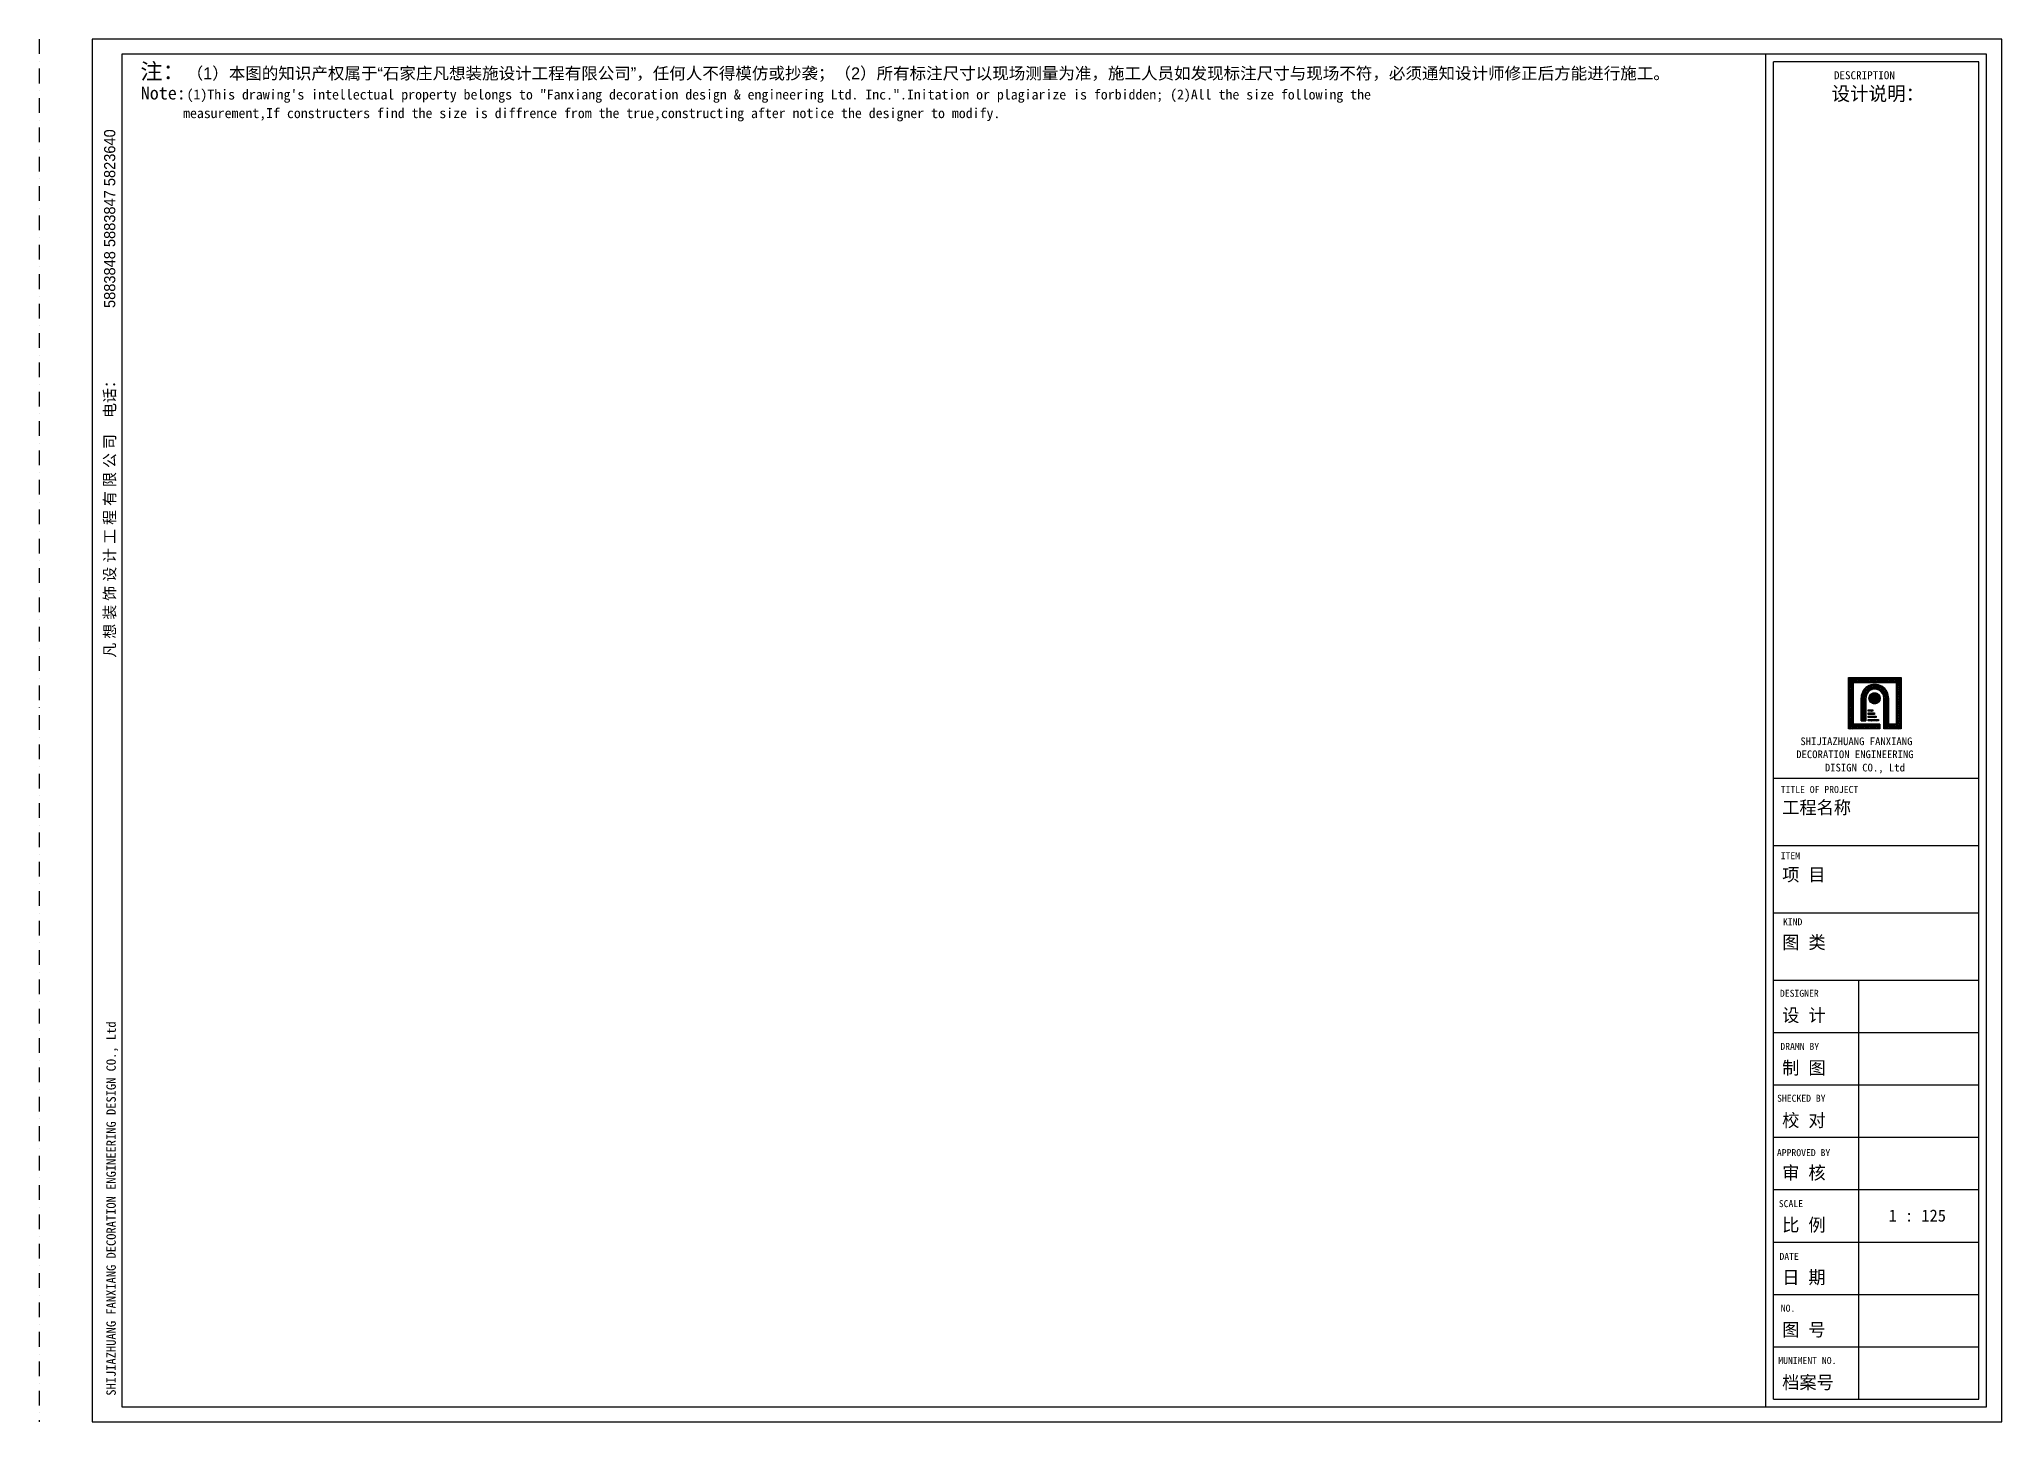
# Model space of a CAD drawing. Extents: x -845 to 50076, y -73 to 35787.
import ezdxf

# ---------------------------------------------------------------- set-up
doc = ezdxf.new("R2010")
doc.units = 0
doc.header["$MEASUREMENT"] = 0
doc.linetypes.add('DASHDOTX2', pattern=[50.8, 25.4, -12.7, 0, -12.7])
doc.layers.get('0').update_dxf_attribs({"linetype": 'CONTINUOUS'})
doc.layers.add('LAYER2', color=2, linetype='CONTINUOUS')
doc.styles.add('STYLE1', font='FZFSJW.TTF', dxfattribs={"height": 50})

msp = doc.modelspace()

# ---------------------------------------------------------------- hatches: boundary and pattern name
h = msp.add_hatch()
h.set_pattern_fill('ANSI37', color=2, scale=3.851754, angle=180, style=0)
h.set_pattern_definition([(44.4242, (47991.614, -37499.427), (-22.84484, 22.390228), []), (135.5758, (47991.614, -37499.427), (-22.84484, -22.390228), [])])
edge = h.paths.add_edge_path()
edge.add_line((47012, 18704), (47012, 17896))
edge.add_line((47012, 17896), (47464, 17896))
edge.add_line((47464, 17896), (47464, 19231))
edge.add_line((47464, 19231), (46102, 19231))
edge.add_line((46102, 19231), (46102, 17896))
edge.add_line((46102, 17896), (46916, 17896))
edge.add_line((46916, 17896), (46916, 18019))
edge.add_line((46916, 18019), (46229, 18019))
edge.add_line((46229, 18019), (46229, 19106))
edge.add_line((46229, 19106), (47338, 19106))
edge.add_line((47338, 19106), (47338, 18019))
edge.add_line((47338, 18019), (47137, 18019))
edge.add_line((47137, 18019), (47137, 18704))
edge.add_ellipse((46782, 18704), major_axis=(-355, 0), ratio=0.9801, start_angle=180, end_angle=360)
edge.add_line((46427, 18704), (46427, 18108))
edge.add_line((46427, 18108), (46553, 18108))
edge.add_line((46553, 18108), (46553, 18704))
edge.add_ellipse((46782, 18704), major_axis=(229, 0), ratio=0.9801, start_angle=0, end_angle=180, ccw=False)
h = msp.add_hatch()
h.set_pattern_fill('ANSI37', color=2, scale=3.851754, angle=180, style=0)
h.set_pattern_definition([(44.4242, (48066.703, -31600.715), (-22.84484, 22.390228), []), (135.5758, (48066.703, -31600.715), (-22.84484, -22.390228), [])])
h.paths.add_polyline_path([(46731, 18361), (46731, 18397), (46612, 18397), (46612, 18361)])
h.paths.add_polyline_path([(46774, 18275), (46774, 18311), (46612, 18311), (46612, 18275)])
h.paths.add_polyline_path([(46819, 18194), (46819, 18230), (46612, 18230), (46612, 18194)])
h.paths.add_polyline_path([(46612, 18144), (46612, 18108), (46879, 18108), (46879, 18144)])
h = msp.add_hatch()
h.set_pattern_fill('ANSI37', color=2, scale=0.924421, angle=180, style=0)
h.set_pattern_definition([(44.424197, (47647.027, -21772.7486), (-5.4827617, 5.3736547), []), (135.575803, (47647.027, -21772.7486), (-5.4827617, -5.3736547), [])])
edge = h.paths.add_edge_path()
edge.add_ellipse((46776, 18693), major_axis=(-146, 0), ratio=0.9801, start_angle=180, end_angle=360)
edge.add_ellipse((46776, 18693), major_axis=(146, 0), ratio=0.9801, start_angle=180, end_angle=360)

# ---------------------------------------------------------------- linework, layer by layer
at = {"color": 5, "linetype": 'DASHDOTX2', "ltscale": 15}
msp.add_line((-845, 35787), (-845, -73), dxfattribs=at)
at = {"color": 5}
for p, q in [((50076, 35787), (531, 35787)), ((531, 35787), (531, -73)), ((49680, 35787), (40169, 35787)), ((50076, -73), (50076, 35787)), ((44154, 509), (44154, 35205)), ((49481, 35205), (44154, 35205)), ((49481, 509), (49481, 35205)), ((44154, 16622), (49481, 16622)), ((44154, 14875), (49481, 14875)), ((44154, 13127), (49481, 13127)), ((44154, 11384), (49481, 11384)), ((46367, 509), (46367, 11384)), ((44154, 10025), (49481, 10025)), ((44154, 8665), (49481, 8665)), ((44154, 7306), (49481, 7306)), ((44154, 5947), (49481, 5947)), ((44154, 4587), (49481, 4587)), ((44154, 3228), (49481, 3228)), ((44154, 1868), (49481, 1868)), ((44154, 509), (49481, 509)), ((531, -73), (50076, -73))]:
    msp.add_line(p, q, dxfattribs=at)
at = {"color": 1}
for p, q in [((49680, 35399), (1301, 35399)), ((1301, 35399), (1301, 315)), ((49680, 315), (49680, 35399)), ((1301, 315), (49680, 315))]:
    msp.add_line(p, q, dxfattribs=at)
at = {"color": 4}
msp.add_line((43956, 315), (43956, 35399), dxfattribs=at)
at = {"color": 2}
for p, q in [((46102, 19231), (47464, 19231)), ((46102, 17896), (46102, 19231)), ((46229, 19106), (47338, 19106)), ((46229, 18019), (46229, 19106)), ((47338, 19106), (47338, 18019)), ((47464, 19231), (47464, 17896)), ((46427, 18108), (46427, 18704)), ((46553, 18704), (46553, 18108)), ((46612, 18361), (46612, 18397)), ((46612, 18397), (46731, 18397)), ((46731, 18361), (46612, 18361)), ((46731, 18397), (46731, 18361)), ((47012, 17896), (47012, 18704)), ((47137, 18704), (47137, 18019)), ((46916, 17896), (46102, 17896)), ((46916, 18019), (46229, 18019)), ((46427, 18108), (46553, 18108)), ((46612, 18275), (46612, 18311)), ((46612, 18311), (46774, 18311)), ((46774, 18275), (46612, 18275)), ((46612, 18230), (46819, 18230)), ((46612, 18194), (46612, 18230)), ((46819, 18194), (46612, 18194)), ((46612, 18144), (46879, 18144)), ((46612, 18108), (46612, 18144)), ((46879, 18108), (46612, 18108)), ((46774, 18311), (46774, 18275)), ((46819, 18230), (46819, 18194)), ((46879, 18144), (46879, 18108)), ((46916, 18019), (46916, 17896)), ((47464, 17896), (47012, 17896)), ((47338, 18019), (47137, 18019))]:
    msp.add_line(p, q, dxfattribs=at)
msp.add_ellipse((46776, 18693), major_axis=(-146, 0), ratio=0.9801, dxfattribs=at)
at = {"layer": 'LAYER2'}
for major_axis, start_param, end_param in [((357, 0), 6.198444, 9.542258), ((-230, 0), 3.141593, 6.384496)]:
    msp.add_ellipse((46782, 18704), major_axis=major_axis, ratio=0.9801, start_param=start_param, end_param=end_param, dxfattribs=at)

# ---------------------------------------------------------------- texts
at = {"color": 2, "style": 'STYLE1', "width": 1.020304}
for s, height, p in [('注：', 414.3, (1779, 34750)), ('（1）本图的知识产权属于“石家庄凡想装施设计工程有限公司”，任何人不得模仿或抄袭；（2）所有标注尺寸以现场测量为准，施工人员如发现标注尺寸与现场不符，必须通知设计师修正后方能进行施工。', 308.12, (2981, 34750))]:
    msp.add_text(s, height=height, dxfattribs=at).set_placement(p)
at = {"color": 2, "width": 1.020304}
for s, height, p in [('DESCRIPTION', 207.14, (45721, 34751)), ('设计说明：', 362.5, (45659, 34196)), ('DECORATION ENGINEERING', 199.46, (44743, 17140)), ('SHIJIAZHUANG FANXIANG ', 199.46, (44851, 17477)), ('DISIGN CO., Ltd', 199.46, (45487, 16795)), ('工程名称', 336.6, (44379, 15692)), ('项 目', 336.6, (44379, 13950)), ('图 类', 336.6, (44379, 12195)), ('设 计', 336.6, (44379, 10303)), ('制 图', 336.6, (44379, 8938)), ('校 对', 336.6, (44379, 7577)), ('审 核', 336.6, (44379, 6216)), ('比 例', 336.6, (44379, 4864)), ('日 期', 336.6, (44379, 3505)), ('图 号', 336.6, (44379, 2147)), ('档案号', 336.6, (44379, 780))]:
    msp.add_text(s, height=height, dxfattribs=at).set_placement(p)
at = {"color": 5, "width": 1.020304}
for s, height, p in [('Note:', 336.6, (1789, 34225)), ('(1)This drawing\'s intellectual property belongs to "Fanxiang decoration design & engineering Ltd. Inc.".Initation or plagiarize is forbidden; (2)All the size following the ', 258.923, (2977, 34225)), ('      measurement,If constructers find the size is diffrence from the true,constructing after notice the designer to modify.', 258.923, (1808, 33742)), ('TITLE OF PROJECT', 181.25, (44340, 16237)), ('ITEM', 181.2, (44340, 14518)), ('KIND', 181.2, (44399, 12803)), ('DESIGNER', 181.2, (44320, 10950)), ('DRAMN BY', 181.2, (44331, 9572)), ('SHECKED BY', 181.2, (44246, 8227)), ('APPROVED BY', 181.25, (44242, 6816)), ('SCALE', 181.2, (44291, 5493)), ('DATE', 181.2, (44308, 4126)), ('NO.', 181.2, (44343, 2781)), ('MUNIMENT NO.', 181.25, (44277, 1425))]:
    msp.add_text(s, height=height, dxfattribs=at).set_placement(p)
at = {"color": 2, "style": 'STYLE1', "width": 0.9801}
for s, p in [('5883848 5883847 5823640', (1127, 28816)), ('凡 想 装 饰 设 计 工 程 有 限 公 司    电话：', (1127, 19747))]:
    msp.add_text(s, height=289.16, rotation=90, dxfattribs=at).set_placement(p)
at = {"color": 2, "width": 0.9801}
msp.add_text('SHIJIAZHUANG FANXIANG DECORATION ENGINEERING DESIGN CO., Ltd', height=242.68, rotation=90, dxfattribs=at).set_placement((1141, 601))
at = {"color": 4, "insert": (47140, 5431), "char_height": 312.6, "width": 1958.01, "attachment_point": 1}
msp.add_mtext('1 : 125', dxfattribs=at)

doc.saveas('drawing.dxf')
